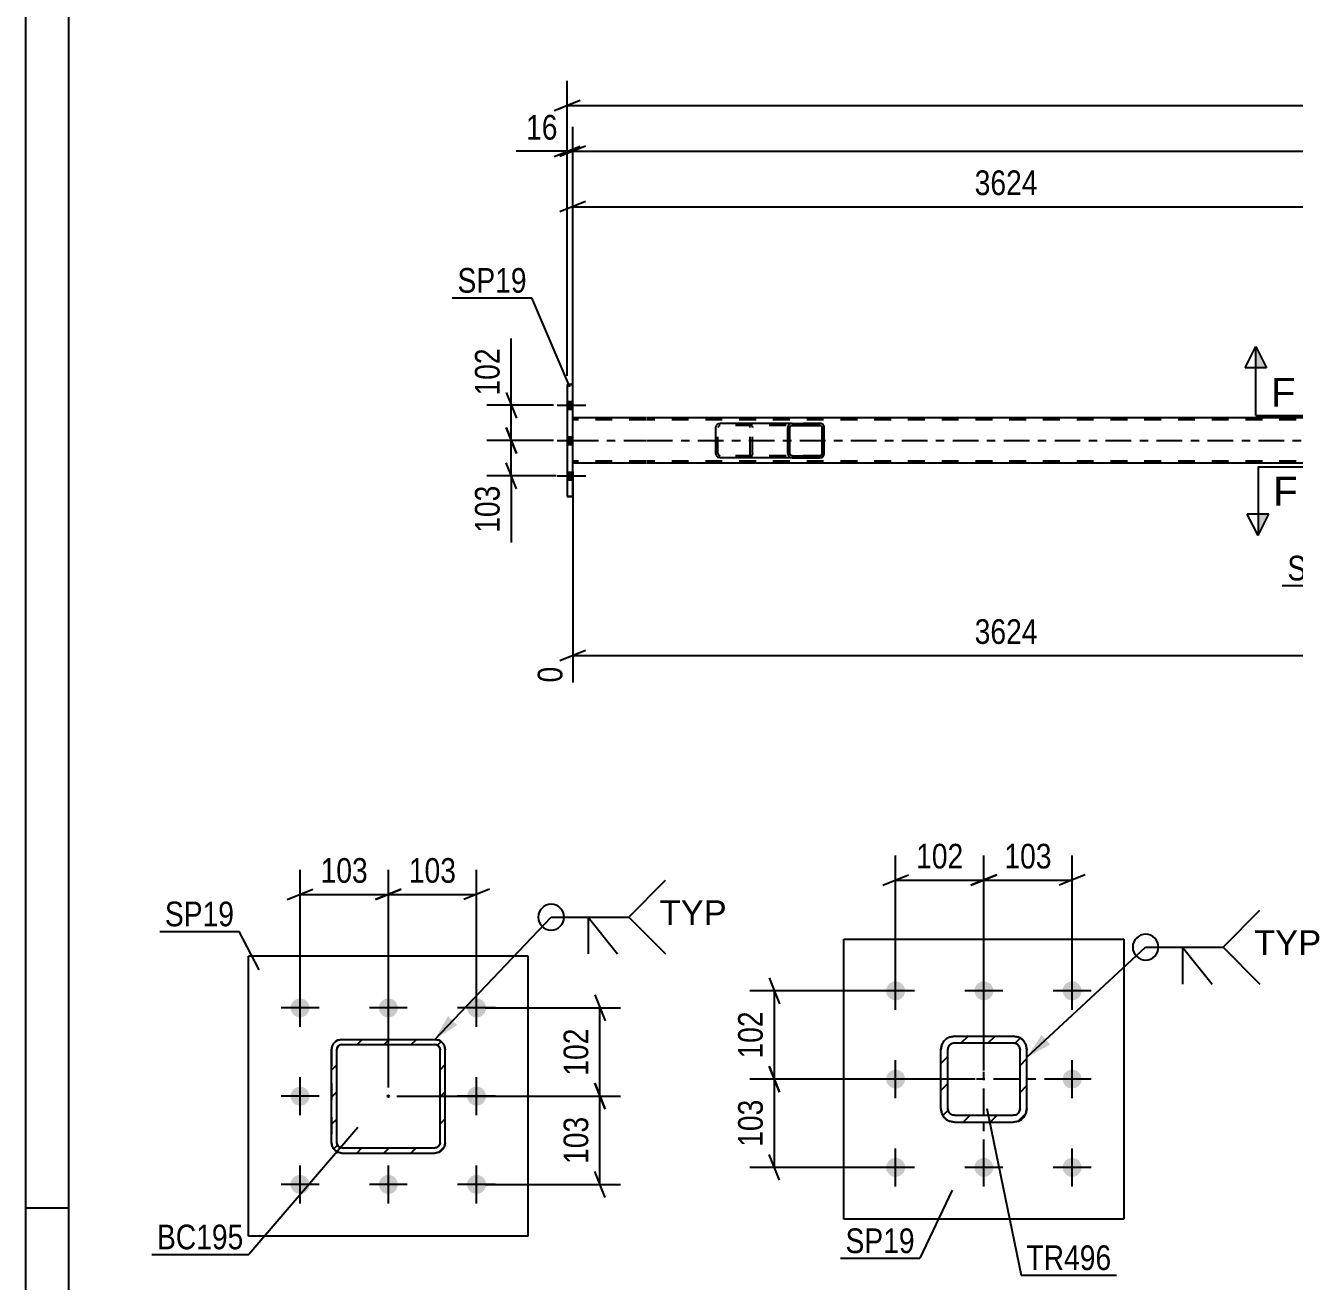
# Model space of a CAD drawing. Header units: millimetres. Extents: x 0 to 841, y 0 to 594.
# Drawn here: x 0 to 147.4, y 140.5 to 286.4 of the extents above; entities that cross this region are included whole.
import ezdxf

# ---------------------------------------------------------------- set-up
doc = ezdxf.new("R2010")
doc.units = ezdxf.units.MM
doc.linetypes.add('DXK_LINE_DOT2', pattern=[3.9198, 1.9599, -1.9599])
doc.linetypes.add('DXK_LINE_DOT3', pattern=[5.9187, 2.979, -0.9799, 0.9799, -0.9799])
doc.styles.add('Arial', font='ARIAL.TTF', dxfattribs={"height": 0.2})
doc.styles.add('Arial Narrow', font='ARIALN.TTF', dxfattribs={"height": 0.2})

# ---------------------------------------------------------------- blocks, each defined once
blk = doc.blocks.new('Unknown-800831068-1133')
at = {"color": 5, "linetype": 'Continuous'}
for p, q in [((0, 594), (0, 0)), ((5, 589), (5, 5)), ((5, 149), (0, 149))]:
    blk.add_line(p, q, dxfattribs=at)
blk = doc.blocks.new('Part-800831068-2881 - 2778')
at = {"linetype": 'Continuous'}
h = blk.add_hatch(dxfattribs=at)
h.set_pattern_fill('', scale=0.7, style=0, pattern_type=0)
h.set_pattern_definition([(45, (92.7443, 239.856), (-1.57154, 1.57154), [])])
h.paths.add_polyline_path([(92.78, 239.67), (92.74, 239.86), (92.63, 240.01), (92.47, 240.12), (92.27, 240.15), (89.04, 240.15), (88.84, 240.12), (88.68, 240.01), (88.57, 239.86), (88.53, 239.67), (88.53, 236.63), (88.57, 236.45), (88.68, 236.29), (88.84, 236.19), (89.04, 236.15), (92.27, 236.15), (92.47, 236.19), (92.63, 236.29), (92.74, 236.45), (92.78, 236.63)])
h.paths.add_polyline_path([(92.51, 236.54), (92.45, 236.46), (92.37, 236.41), (92.27, 236.39), (89.04, 236.39), (88.94, 236.41), (88.86, 236.46), (88.8, 236.54), (88.78, 236.63), (88.78, 239.67), (88.8, 239.76), (88.86, 239.84), (88.94, 239.89), (89.04, 239.91), (92.27, 239.91), (92.37, 239.89), (92.45, 239.84), (92.51, 239.76), (92.53, 239.67), (92.53, 236.63)])
at = {"color": 2, "linetype": 'Continuous'}
for p, q in [((80.18, 239.67), (80.22, 239.86)), ((80.18, 236.63), (80.18, 239.67)), ((80.49, 240.12), (80.69, 240.15)), ((89.04, 240.15), (80.69, 240.15)), ((88.57, 239.86), (88.53, 239.67)), ((88.53, 236.63), (88.53, 239.67)), ((88.78, 239.67), (88.8, 239.76)), ((88.78, 236.63), (88.78, 239.67)), ((88.8, 239.76), (88.86, 239.84)), ((89.04, 240.15), (88.84, 240.12)), ((88.86, 239.84), (88.94, 239.89)), ((88.94, 239.89), (89.04, 239.91)), ((89.04, 240.15), (92.27, 240.15)), ((89.04, 239.91), (92.27, 239.91)), ((92.47, 240.12), (92.27, 240.15)), ((92.27, 239.91), (92.37, 239.89)), ((92.37, 239.89), (92.45, 239.84)), ((92.45, 239.84), (92.51, 239.76)), ((92.51, 239.76), (92.53, 239.67)), ((92.53, 236.63), (92.53, 239.67)), ((92.78, 239.67), (92.74, 239.86)), ((92.78, 236.63), (92.78, 239.67)), ((80.22, 236.45), (80.18, 236.63)), ((80.69, 236.15), (80.49, 236.19)), ((89.04, 236.15), (80.69, 236.15)), ((88.53, 236.63), (88.57, 236.45)), ((88.8, 236.54), (88.78, 236.63)), ((88.86, 236.46), (88.8, 236.54)), ((88.84, 236.19), (89.04, 236.15)), ((88.94, 236.41), (88.86, 236.46)), ((89.04, 236.39), (88.94, 236.41)), ((89.04, 236.39), (92.27, 236.39)), ((89.04, 236.15), (92.27, 236.15)), ((92.37, 236.41), (92.27, 236.39)), ((92.27, 236.15), (92.47, 236.19)), ((92.45, 236.46), (92.37, 236.41)), ((92.51, 236.54), (92.45, 236.46)), ((92.53, 236.63), (92.51, 236.54)), ((92.74, 236.45), (92.78, 236.63))]:
    blk.add_line(p, q, dxfattribs=at)
at = {"color": 7, "linetype": 'DXK_LINE_DOT2'}
for p, q in [((80.45, 239.76), (80.43, 239.67)), ((80.43, 236.63), (80.43, 239.67)), ((80.51, 239.84), (80.45, 239.76)), ((80.59, 239.89), (80.51, 239.84)), ((80.69, 239.91), (80.59, 239.89)), ((92.27, 239.91), (80.69, 239.91)), ((83.92, 240.15), (84.12, 240.12)), ((84.02, 239.89), (83.92, 239.91)), ((84.1, 239.84), (84.02, 239.89)), ((84.16, 239.76), (84.1, 239.84)), ((84.18, 239.67), (84.16, 239.76)), ((84.18, 236.63), (84.18, 239.67)), ((84.4, 239.86), (84.43, 239.67)), ((84.43, 236.63), (84.43, 239.67)), ((92.27, 240.15), (89.04, 240.15)), ((80.43, 236.63), (80.45, 236.54)), ((80.45, 236.54), (80.51, 236.46)), ((80.51, 236.46), (80.59, 236.41)), ((80.59, 236.41), (80.69, 236.39)), ((92.27, 236.39), (80.69, 236.39)), ((83.92, 236.39), (84.02, 236.41)), ((84.12, 236.19), (83.92, 236.15)), ((84.02, 236.41), (84.1, 236.46)), ((84.1, 236.46), (84.16, 236.54)), ((84.16, 236.54), (84.18, 236.63)), ((84.43, 236.63), (84.4, 236.45)), ((92.27, 236.15), (89.04, 236.15))]:
    blk.add_line(p, q, dxfattribs=at)
at = {"color": 2, "linetype": 'Continuous'}
for centre, start, end in [((80.67, 239.65), 110.7584, 155.6801), ((89.02, 239.65), 110.7584, 155.6801), ((92.29, 239.65), 24.32, 69.2417), ((80.67, 236.65), 204.32, 249.2417), ((89.02, 236.65), 204.32, 249.2417), ((92.29, 236.65), 290.7584, 335.6801)]:
    blk.add_arc(centre, 0.496, start, end, dxfattribs=at)
at = {"color": 7, "linetype": 'DXK_LINE_DOT2'}
for centre, start, end in [((83.94, 239.65), 24.32, 69.2417), ((83.94, 236.65), 290.7584, 335.6801)]:
    blk.add_arc(centre, 0.496, start, end, dxfattribs=at)
blk = doc.blocks.new('Part-800831068-2878 - 2778')
at = {"color": 2, "linetype": 'Continuous'}
for p, q in [((62.92, 244.65), (63.56, 244.65)), ((62.92, 244.65), (62.92, 244.65)), ((62.92, 244.65), (62.92, 231.65)), ((63.56, 244.65), (63.56, 244.65)), ((63.56, 231.65), (63.56, 244.65)), ((63.56, 231.65), (62.92, 231.65))]:
    blk.add_line(p, q, dxfattribs=at)
at = {"color": 7, "linetype": 'DXK_LINE_DOT2'}
for p, q in [((63.56, 244.65), (62.92, 244.65)), ((62.92, 231.65), (62.92, 231.65)), ((62.92, 231.65), (63.56, 231.65)), ((63.56, 231.65), (63.56, 231.65))]:
    blk.add_line(p, q, dxfattribs=at)
blk = doc.blocks.new('Part-800831068-2950 - 2778')
at = {"color": 2, "linetype": 'Continuous'}
for p, q in [((72.08, 240.79), (63.56, 240.79)), ((739.46, 240.79), (72.18, 240.79)), ((72.08, 235.51), (63.56, 235.51)), ((163.43, 235.51), (72.18, 235.51))]:
    blk.add_line(p, q, dxfattribs=at)
at = {"color": 7, "linetype": 'DXK_LINE_DOT2'}
for p, q in [((63.56, 235.51), (63.56, 240.79)), ((72.08, 240.55), (63.56, 240.55)), ((739.46, 240.55), (72.18, 240.55)), ((72.08, 235.75), (63.56, 235.75)), ((739.46, 235.75), (72.18, 235.75))]:
    blk.add_line(p, q, dxfattribs=at)
at = {"color": 7, "linetype": 'DXK_LINE_DOT3'}
for p, q in [((63.56, 238.15), (72.08, 238.15)), ((72.18, 238.15), (739.46, 238.15))]:
    blk.add_line(p, q, dxfattribs=at)
blk = doc.blocks.new('Bolt-800831068-3000 - 2778')
at = {"linetype": 'Continuous'}
for points in [[(63.56, 241.81), (63.56, 242.69), (62.92, 242.69), (62.92, 241.81)], [(63.56, 241.81), (63.56, 242.69), (62.92, 242.69), (62.92, 241.81)], [(63.56, 241.81), (63.56, 242.69), (62.92, 242.69), (62.92, 241.81)], [(63.56, 237.71), (63.56, 238.59), (62.92, 238.59), (62.92, 237.71)], [(63.56, 237.71), (63.56, 238.59), (62.92, 238.59), (62.92, 237.71)], [(63.56, 233.61), (63.56, 234.49), (62.92, 234.49), (62.92, 233.61)], [(63.56, 233.61), (63.56, 234.49), (62.92, 234.49), (62.92, 233.61)], [(63.56, 233.61), (63.56, 234.49), (62.92, 234.49), (62.92, 233.61)]]:
    blk.add_hatch(color=1, dxfattribs=at).paths.add_polyline_path(points)
at = {"color": 1, "linetype": 'Continuous'}
for p, q in [((61.76, 242.25), (65.08, 242.25)), ((61.76, 242.25), (65.08, 242.25)), ((61.76, 242.25), (65.08, 242.25)), ((62.92, 242.69), (63.56, 242.69)), ((62.92, 242.69), (63.56, 242.69)), ((62.92, 242.69), (63.56, 242.69)), ((62.92, 241.81), (63.56, 241.81)), ((62.92, 241.81), (63.56, 241.81)), ((62.92, 241.81), (63.56, 241.81)), ((61.76, 238.15), (65.08, 238.15)), ((61.76, 238.15), (65.08, 238.15)), ((62.92, 238.59), (63.56, 238.59)), ((62.92, 238.59), (63.56, 238.59)), ((62.92, 237.71), (63.56, 237.71)), ((62.92, 237.71), (63.56, 237.71)), ((62.92, 234.49), (63.56, 234.49)), ((62.92, 234.49), (63.56, 234.49)), ((62.92, 234.49), (63.56, 234.49)), ((61.76, 234.05), (65.08, 234.05)), ((61.76, 234.05), (65.08, 234.05)), ((61.76, 234.05), (65.08, 234.05)), ((62.92, 233.61), (63.56, 233.61)), ((62.92, 233.61), (63.56, 233.61)), ((62.92, 233.61), (63.56, 233.61))]:
    blk.add_line(p, q, dxfattribs=at)
blk = doc.blocks.new('Part-800831068-1595 - 1566')
at = {"color": 2, "linetype": 'Continuous'}
for p, q in [((58.4, 178.27), (25.9, 178.27)), ((25.9, 145.77), (25.9, 178.27)), ((58.4, 145.77), (58.4, 178.27)), ((58.4, 145.77), (25.9, 145.77))]:
    blk.add_line(p, q, dxfattribs=at)
blk = doc.blocks.new('Bolt-800831068-1597 - 1566')
at = {"linetype": 'Continuous'}
for points in [[(31.9, 171.17, -1), (31.9, 173.37, -1)], [(42.15, 171.17, -1), (42.15, 173.37, -1)], [(52.4, 171.17, -1), (52.4, 173.37, -1)], [(31.9, 160.92, -1), (31.9, 163.12, -1)], [(52.4, 160.92, -1), (52.4, 163.12, -1)], [(31.9, 150.67, -1), (31.9, 152.87, -1)], [(42.15, 150.67, -1), (42.15, 152.87, -1)], [(52.4, 150.67, -1), (52.4, 152.87, -1)]]:
    blk.add_hatch(color=1, dxfattribs=at).paths.add_polyline_path(points)
at = {"color": 1, "linetype": 'Continuous'}
for p, q in [((31.9, 170.07), (31.9, 174.47)), ((42.15, 170.07), (42.15, 174.47)), ((52.4, 170.07), (52.4, 174.47)), ((34.1, 172.27), (29.7, 172.27)), ((44.35, 172.27), (39.95, 172.27)), ((54.6, 172.27), (50.2, 172.27)), ((31.9, 159.82), (31.9, 164.22)), ((52.4, 159.82), (52.4, 164.22)), ((34.1, 162.02), (29.7, 162.02)), ((54.6, 162.02), (50.2, 162.02)), ((31.9, 149.57), (31.9, 153.97)), ((42.15, 149.57), (42.15, 153.97)), ((52.4, 149.57), (52.4, 153.97)), ((34.1, 151.77), (29.7, 151.77)), ((44.35, 151.77), (39.95, 151.77)), ((54.6, 151.77), (50.2, 151.77))]:
    blk.add_line(p, q, dxfattribs=at)
blk = doc.blocks.new('Part-800831068-1641 - 1566')
at = {"linetype": 'Continuous'}
h = blk.add_hatch(dxfattribs=at)
h.set_pattern_fill('', scale=0.7, style=0, pattern_type=0)
h.set_pattern_definition([(45, (48.0112, 155.512), (-1.57154, 1.57154), [])])
h.paths.add_polyline_path([(47.55, 155.42), (48.01, 155.51), (48.4, 155.77), (48.66, 156.16), (48.75, 156.62), (48.75, 167.42), (48.66, 167.88), (48.4, 168.27), (48.01, 168.53), (47.55, 168.62), (36.75, 168.62), (36.29, 168.53), (35.9, 168.27), (35.64, 167.88), (35.55, 167.42), (35.55, 156.62), (35.64, 156.16), (35.9, 155.77), (36.29, 155.51), (36.75, 155.42)])
h.paths.add_polyline_path([(36.75, 156.02), (36.52, 156.07), (36.33, 156.2), (36.2, 156.39), (36.15, 156.62), (36.15, 167.42), (36.2, 167.65), (36.33, 167.84), (36.52, 167.98), (36.75, 168.02), (47.55, 168.02), (47.78, 167.98), (47.98, 167.84), (48.11, 167.65), (48.15, 167.42), (48.15, 156.62), (48.11, 156.39), (47.98, 156.2), (47.78, 156.07), (47.55, 156.02)])
blk.add_hatch(color=30, dxfattribs=at).paths.add_polyline_path([(42.15, 161.92, -1), (42.15, 162.12, -1)])
at = {"color": 7, "linetype": 'DXK_LINE_DOT2'}
for p, q in [((36.29, 168.53), (36.75, 168.62)), ((36.75, 168.62), (47.55, 168.62)), ((47.55, 168.62), (48.01, 168.53)), ((35.55, 167.42), (35.64, 167.88)), ((35.55, 167.42), (35.55, 156.62)), ((36.2, 167.65), (36.15, 167.42)), ((36.15, 156.62), (36.15, 167.42)), ((36.33, 167.84), (36.2, 167.65)), ((36.52, 167.98), (36.33, 167.84)), ((36.75, 168.02), (36.52, 167.98)), ((36.75, 168.02), (47.55, 168.02)), ((47.78, 167.98), (47.55, 168.02)), ((47.98, 167.84), (47.78, 167.98)), ((48.11, 167.65), (47.98, 167.84)), ((48.15, 167.42), (48.11, 167.65)), ((48.15, 156.62), (48.15, 167.42)), ((48.66, 167.88), (48.75, 167.42)), ((48.75, 156.62), (48.75, 167.42)), ((35.64, 156.16), (35.55, 156.62)), ((36.15, 156.62), (36.2, 156.39)), ((36.2, 156.39), (36.33, 156.2)), ((47.98, 156.2), (48.11, 156.39)), ((48.11, 156.39), (48.15, 156.62)), ((48.75, 156.62), (48.66, 156.16)), ((36.75, 155.42), (36.29, 155.51)), ((36.33, 156.2), (36.52, 156.07)), ((36.52, 156.07), (36.75, 156.02)), ((36.75, 156.02), (47.55, 156.02)), ((36.75, 155.42), (47.55, 155.42)), ((47.55, 156.02), (47.78, 156.07)), ((48.01, 155.51), (47.55, 155.42)), ((47.78, 156.07), (47.98, 156.2))]:
    blk.add_line(p, q, dxfattribs=at)
at = {"color": 2, "linetype": 'Continuous'}
for p, q in [((36.75, 168.62), (36.29, 168.53)), ((36.75, 168.62), (36.75, 168.62)), ((36.75, 168.62), (47.55, 168.62)), ((47.55, 168.62), (47.55, 168.62)), ((48.01, 168.53), (47.55, 168.62)), ((35.64, 167.88), (35.55, 167.42)), ((35.55, 167.42), (35.55, 167.42)), ((35.55, 156.62), (35.55, 167.42)), ((36.15, 167.42), (36.2, 167.65)), ((36.15, 167.42), (36.15, 167.42)), ((36.15, 156.62), (36.15, 167.42)), ((36.2, 167.65), (36.33, 167.84)), ((36.33, 167.84), (36.52, 167.98)), ((36.52, 167.98), (36.75, 168.02)), ((36.75, 168.02), (36.75, 168.02)), ((36.75, 168.02), (47.55, 168.02)), ((47.55, 168.02), (47.55, 168.02)), ((47.55, 168.02), (47.78, 167.98)), ((47.78, 167.98), (47.98, 167.84)), ((47.98, 167.84), (48.11, 167.65)), ((48.11, 167.65), (48.15, 167.42)), ((48.15, 167.42), (48.15, 167.42)), ((48.15, 156.62), (48.15, 167.42)), ((48.75, 167.42), (48.66, 167.88)), ((48.75, 167.42), (48.75, 167.42)), ((48.75, 156.62), (48.75, 167.42)), ((35.55, 156.62), (35.55, 156.62)), ((35.55, 156.62), (35.64, 156.16)), ((36.15, 156.62), (36.15, 156.62)), ((36.2, 156.39), (36.15, 156.62)), ((36.33, 156.2), (36.2, 156.39)), ((48.11, 156.39), (47.98, 156.2)), ((48.15, 156.62), (48.11, 156.39)), ((48.15, 156.62), (48.15, 156.62)), ((48.66, 156.16), (48.75, 156.62)), ((48.75, 156.62), (48.75, 156.62)), ((36.29, 155.51), (36.75, 155.42)), ((36.52, 156.07), (36.33, 156.2)), ((36.75, 156.02), (36.52, 156.07)), ((36.75, 156.02), (36.75, 156.02)), ((36.75, 156.02), (47.55, 156.02)), ((36.75, 155.42), (36.75, 155.42)), ((36.75, 155.42), (47.55, 155.42)), ((47.78, 156.07), (47.55, 156.02)), ((47.55, 156.02), (47.55, 156.02)), ((47.55, 155.42), (48.01, 155.51)), ((47.55, 155.42), (47.55, 155.42)), ((47.98, 156.2), (47.78, 156.07))]:
    blk.add_line(p, q, dxfattribs=at)
at = {"color": 7, "linetype": 'DXK_LINE_DOT3'}
blk.add_line((42.15, 162.02), (42.15, 162.02), dxfattribs=at)
at = {"color": 30, "linetype": 'DXK_LINE_DOT3'}
blk.add_line((42.15, 162.02), (42.15, 162.02), dxfattribs=at)
at = {"color": 30, "linetype": 'Continuous'}
blk.add_circle((42.15, 162.02), 0.1, dxfattribs=at)
at = {"color": 7, "linetype": 'DXK_LINE_DOT2'}
for centre, start, end in [((36.75, 167.42), 112.5, 157.5), ((47.55, 167.42), 22.5, 67.5), ((36.75, 156.62), 202.5, 247.5), ((47.55, 156.62), 292.5, 337.5)]:
    blk.add_arc(centre, 1.2, start, end, dxfattribs=at)
at = {"color": 2, "linetype": 'Continuous'}
for centre, start, end in [((36.75, 167.42), 112.5, 157.5), ((47.55, 167.42), 22.5, 67.5), ((36.75, 156.62), 202.5, 247.5), ((47.55, 156.62), 292.5, 337.5)]:
    blk.add_arc(centre, 1.2, start, end, dxfattribs=at)
blk = doc.blocks.new('Part-800831068-12128 - 12100')
at = {"color": 2, "linetype": 'Continuous'}
for p, q in [((95.06, 147.75), (95.06, 180.25)), ((95.06, 180.25), (127.56, 180.25)), ((127.56, 180.25), (127.56, 147.75)), ((127.56, 147.75), (95.06, 147.75))]:
    blk.add_line(p, q, dxfattribs=at)
blk = doc.blocks.new('Part-800831068-12225 - 12100')
at = {"linetype": 'Continuous'}
h = blk.add_hatch(dxfattribs=at)
h.set_pattern_fill('', scale=0.7, style=0, pattern_type=0)
h.set_pattern_definition([(45, (115.3212, 159.1257), (-1.57154, 1.57154), [])])
h.paths.add_polyline_path([(114.71, 159), (115.32, 159.13), (115.84, 159.47), (116.19, 159.99), (116.31, 160.6), (116.31, 167.4), (116.19, 168.02), (115.84, 168.54), (115.32, 168.88), (114.71, 169), (107.91, 169), (107.3, 168.88), (106.78, 168.54), (106.43, 168.02), (106.31, 167.4), (106.31, 160.6), (106.43, 159.99), (106.78, 159.47), (107.3, 159.13), (107.91, 159)])
h.paths.add_polyline_path([(107.91, 159.8), (107.6, 159.86), (107.34, 160.04), (107.17, 160.3), (107.11, 160.6), (107.11, 167.4), (107.17, 167.71), (107.34, 167.97), (107.6, 168.14), (107.91, 168.2), (114.71, 168.2), (115.02, 168.14), (115.27, 167.97), (115.45, 167.71), (115.51, 167.4), (115.51, 160.6), (115.45, 160.3), (115.27, 160.04), (115.02, 159.86), (114.71, 159.8)])
at = {"color": 7, "linetype": 'DXK_LINE_DOT3'}
for p, q in [((111.31, 154), (111.31, 174)), ((121.31, 164), (101.31, 164))]:
    blk.add_line(p, q, dxfattribs=at)
at = {"color": 7, "linetype": 'DXK_LINE_DOT2'}
for p, q in [((107.3, 168.88), (107.91, 169)), ((107.91, 168.2), (107.6, 168.14)), ((107.91, 169), (114.71, 169)), ((107.91, 168.2), (114.71, 168.2)), ((114.71, 169), (115.32, 168.88)), ((115.02, 168.14), (114.71, 168.2)), ((106.31, 167.4), (106.43, 168.02)), ((106.31, 160.6), (106.31, 167.4)), ((107.17, 167.71), (107.11, 167.4)), ((107.11, 160.6), (107.11, 167.4)), ((115.51, 167.4), (115.45, 167.71)), ((115.51, 160.6), (115.51, 167.4)), ((116.19, 168.02), (116.31, 167.4)), ((116.31, 160.6), (116.31, 167.4)), ((106.43, 159.99), (106.31, 160.6)), ((107.11, 160.6), (107.17, 160.3)), ((107.6, 159.86), (107.91, 159.8)), ((107.91, 159.8), (114.71, 159.8)), ((114.71, 159.8), (115.02, 159.86)), ((115.45, 160.3), (115.51, 160.6)), ((116.31, 160.6), (116.19, 159.99)), ((107.91, 159), (107.3, 159.13)), ((107.91, 159), (114.71, 159)), ((115.32, 159.13), (114.71, 159))]:
    blk.add_line(p, q, dxfattribs=at)
at = {"color": 2, "linetype": 'Continuous'}
for p, q in [((107.91, 169), (107.3, 168.88)), ((107.6, 168.14), (107.91, 168.2)), ((107.91, 169), (114.71, 169)), ((107.91, 168.2), (114.71, 168.2)), ((115.32, 168.88), (114.71, 169)), ((114.71, 168.2), (115.02, 168.14)), ((106.43, 168.02), (106.31, 167.4)), ((106.31, 160.6), (106.31, 167.4)), ((107.11, 167.4), (107.17, 167.71)), ((107.11, 160.6), (107.11, 167.4)), ((115.45, 167.71), (115.51, 167.4)), ((115.51, 160.6), (115.51, 167.4)), ((116.31, 167.4), (116.19, 168.02)), ((116.31, 160.6), (116.31, 167.4)), ((106.31, 160.6), (106.43, 159.99)), ((107.17, 160.3), (107.11, 160.6)), ((107.91, 159.8), (107.6, 159.86)), ((107.91, 159.8), (114.71, 159.8)), ((115.02, 159.86), (114.71, 159.8)), ((115.51, 160.6), (115.45, 160.3)), ((116.19, 159.99), (116.31, 160.6)), ((107.3, 159.13), (107.91, 159)), ((107.91, 159), (114.71, 159)), ((114.71, 159), (115.32, 159.13))]:
    blk.add_line(p, q, dxfattribs=at)
at = {"color": 7, "linetype": 'DXK_LINE_DOT2'}
for centre, radius, start, end in [((107.91, 167.4), 1.6, 112.5, 157.5), ((107.91, 167.4), 0.8, 112.5, 157.5), ((114.71, 167.4), 0.8, 22.5, 67.5), ((114.71, 167.4), 1.6, 22.5, 67.5), ((107.91, 160.6), 1.6, 202.5, 247.5), ((107.91, 160.6), 0.8, 202.5, 247.5), ((114.71, 160.6), 0.8, 292.5, 337.5), ((114.71, 160.6), 1.6, 292.5, 337.5)]:
    blk.add_arc(centre, radius, start, end, dxfattribs=at)
at = {"color": 2, "linetype": 'Continuous'}
for centre, radius, start, end in [((107.91, 167.4), 1.6, 112.5, 157.5), ((107.91, 167.4), 0.8, 112.5, 157.5), ((114.71, 167.4), 0.8, 22.5, 67.5), ((114.71, 167.4), 1.6, 22.5, 67.5), ((107.91, 160.6), 1.6, 202.5, 247.5), ((107.91, 160.6), 0.8, 202.5, 247.5), ((114.71, 160.6), 0.8, 292.5, 337.5), ((114.71, 160.6), 1.6, 292.5, 337.5)]:
    blk.add_arc(centre, radius, start, end, dxfattribs=at)
blk = doc.blocks.new('Bolt-800831068-12228 - 12100')
at = {"linetype": 'Continuous'}
for points in [[(101.06, 173.15, -1), (101.06, 175.35, -1)], [(111.31, 173.15, -1), (111.31, 175.35, -1)], [(121.56, 173.15, -1), (121.56, 175.35, -1)], [(101.06, 162.9, -1), (101.06, 165.1, -1)], [(121.56, 162.9, -1), (121.56, 165.1, -1)], [(101.06, 152.65, -1), (101.06, 154.85, -1)], [(111.31, 152.65, -1), (111.31, 154.85, -1)], [(121.56, 152.65, -1), (121.56, 154.85, -1)]]:
    blk.add_hatch(color=1, dxfattribs=at).paths.add_polyline_path(points)
at = {"color": 1, "linetype": 'Continuous'}
for p, q in [((101.06, 172.05), (101.06, 176.45)), ((111.31, 172.05), (111.31, 176.45)), ((121.56, 172.05), (121.56, 176.45)), ((103.26, 174.25), (98.86, 174.25)), ((113.51, 174.25), (109.11, 174.25)), ((123.76, 174.25), (119.36, 174.25)), ((101.06, 161.8), (101.06, 166.2)), ((121.56, 161.8), (121.56, 166.2)), ((103.26, 164), (98.86, 164)), ((123.76, 164), (119.36, 164)), ((101.06, 151.55), (101.06, 155.95)), ((111.31, 151.55), (111.31, 155.95)), ((121.56, 151.55), (121.56, 155.95)), ((103.26, 153.75), (98.86, 153.75)), ((113.51, 153.75), (109.11, 153.75)), ((123.76, 153.75), (119.36, 153.75))]:
    blk.add_line(p, q, dxfattribs=at)
blk = doc.blocks.new('StraightDimension-800831068-11963 - 2778')
at = {"color": 7, "linetype": 'Continuous'}
for p, q in [((55.82, 239.65), (57.02, 236.65)), ((61.33, 238.15), (53.57, 238.15)), ((56.42, 234.05), (56.42, 238.15)), ((57.02, 232.55), (55.82, 235.55)), ((61.62, 234.05), (53.57, 234.05)), ((56.42, 234.05), (56.42, 226.32)), ((56.42, 234.05), (56.42, 226.32))]:
    blk.add_line(p, q, dxfattribs=at)
at = {"color": 0}
blk.add_wipeout([(55.67, 233.53), (51.47, 233.53), (51.47, 226.84), (55.67, 226.84)], dxfattribs=at)
at = {"color": 3, "style": 'Arial Narrow'}
blk.add_text('103', height=2.863, rotation=90.0002, dxfattribs=at).set_placement((55.07, 227.44))
blk = doc.blocks.new('StraightDimension-800831068-3019 - 2778')
at = {"color": 7, "linetype": 'Continuous'}
for p, q in [((63.56, 243.72), (63.56, 274.6)), ((65.06, 272.35), (62.06, 271.15)), ((63.56, 271.75), (739.46, 271.75))]:
    blk.add_line(p, q, dxfattribs=at)
blk = doc.blocks.new('StraightDimension-800831068-3039 - 2778')
at = {"color": 7, "linetype": 'Continuous'}
for p, q in [((62.92, 245.65), (62.92, 274.6)), ((63.56, 243.72), (63.56, 274.6)), ((62.92, 271.75), (57.01, 271.75)), ((62.92, 271.75), (57.01, 271.75)), ((61.42, 271.15), (64.42, 272.35)), ((65.06, 272.35), (62.06, 271.15)), ((62.92, 271.75), (63.56, 271.75))]:
    blk.add_line(p, q, dxfattribs=at)
at = {"color": 0}
blk.add_wipeout([(62.39, 272.5), (62.39, 276.7), (57.54, 276.7), (57.54, 272.5)], dxfattribs=at)
at = {"color": 3, "style": 'Arial Narrow'}
blk.add_text('16', height=2.863, dxfattribs=at).set_placement((58.14, 273.1))
blk = doc.blocks.new('StraightDimension-800831068-3050 - 2778')
at = {"color": 7, "linetype": 'Continuous'}
for p, q in [((63.56, 234.51), (63.56, 210.06)), ((164.23, 226.11), (164.23, 204.57)), ((65.06, 213.79), (62.06, 212.59)), ((162.73, 212.59), (165.73, 213.79)), ((63.56, 213.19), (164.23, 213.19))]:
    blk.add_line(p, q, dxfattribs=at)
at = {"color": 0}
blk.add_wipeout([(118.15, 213.94), (118.15, 218.14), (109.64, 218.14), (109.64, 213.94)], dxfattribs=at)
at = {"color": 3, "style": 'Arial Narrow'}
blk.add_text('3624', height=2.863, dxfattribs=at).set_placement((110.24, 214.54))
at = {"color": 0, "linetype": 'Continuous'}
for points in [[(62.96, 212.49), (58.76, 212.49), (58.76, 209.46), (62.96, 209.46)], [(163.63, 212.49), (159.43, 212.49), (159.43, 203.97), (163.63, 203.97)]]:
    blk.add_wipeout(points, dxfattribs=at)
at = {"color": 3, "linetype": 'Continuous', "style": 'Arial Narrow'}
for s, height, p in [('0', 2.86, (62.36, 210.06)), ('3624', 2.863, (163.03, 204.57))]:
    blk.add_text(s, height=height, rotation=90.0002, dxfattribs=at).set_placement(p)
blk = doc.blocks.new('StraightDimension-800831068-11962 - 2778')
at = {"color": 7, "linetype": 'Continuous'}
for p, q in [((56.42, 242.25), (56.42, 249.99)), ((56.42, 242.25), (56.42, 249.99)), ((55.82, 243.75), (57.02, 240.75)), ((61.33, 242.25), (53.57, 242.25)), ((56.42, 238.15), (56.42, 242.25)), ((57.02, 236.65), (55.82, 239.65)), ((61.33, 238.15), (53.57, 238.15))]:
    blk.add_line(p, q, dxfattribs=at)
at = {"color": 0}
blk.add_wipeout([(55.67, 249.46), (51.47, 249.46), (51.47, 242.78), (55.67, 242.78)], dxfattribs=at)
at = {"color": 3, "style": 'Arial Narrow'}
blk.add_text('102', height=2.863, rotation=90.0002, dxfattribs=at).set_placement((55.07, 243.38))
blk = doc.blocks.new('StraightDimension-800831068-3088 - 2778')
at = {"color": 7, "linetype": 'Continuous'}
for p, q in [((62.92, 245.65), (62.92, 279.91)), ((64.42, 277.66), (61.42, 276.46)), ((62.92, 277.06), (740.1, 277.06))]:
    blk.add_line(p, q, dxfattribs=at)
blk = doc.blocks.new('StraightDimension-800831068-3099 - 2778')
at = {"color": 7, "linetype": 'Continuous'}
for p, q in [((63.56, 241.79), (63.56, 268.16)), ((164.23, 250.2), (164.23, 268.16)), ((65.06, 265.91), (62.06, 264.71)), ((63.56, 265.31), (164.23, 265.31)), ((162.73, 264.71), (165.73, 265.91))]:
    blk.add_line(p, q, dxfattribs=at)
at = {"color": 0}
blk.add_wipeout([(118.15, 266.06), (118.15, 270.26), (109.64, 270.26), (109.64, 266.06)], dxfattribs=at)
at = {"color": 3, "style": 'Arial Narrow'}
blk.add_text('3624', height=2.863, dxfattribs=at).set_placement((110.24, 266.66))
blk = doc.blocks.new('StraightDimension-800831068-12477 - 1566')
at = {"color": 7, "linetype": 'Continuous'}
for p, q in [((31.9, 173.27), (31.9, 188.3)), ((42.15, 163.02), (42.15, 188.3)), ((30.4, 184.85), (33.4, 186.05)), ((43.65, 186.05), (40.65, 184.85)), ((31.9, 185.45), (42.15, 185.45))]:
    blk.add_line(p, q, dxfattribs=at)
at = {"color": 0}
blk.add_wipeout([(40.37, 186.2), (40.37, 190.4), (33.68, 190.4), (33.68, 186.2)], dxfattribs=at)
at = {"color": 3, "style": 'Arial Narrow'}
blk.add_text('103', height=2.863, dxfattribs=at).set_placement((34.28, 186.8))
blk = doc.blocks.new('StraightDimension-800831068-12449 - 1566')
at = {"color": 7, "linetype": 'Continuous'}
for p, q in [((66.11, 173.77), (67.31, 170.77)), ((53.4, 172.27), (69.11, 172.27)), ((66.71, 162.02), (66.71, 172.27)), ((67.31, 160.52), (66.11, 163.52)), ((43.15, 162.02), (69.11, 162.02))]:
    blk.add_line(p, q, dxfattribs=at)
at = {"color": 0}
blk.add_wipeout([(65.96, 170.49), (61.76, 170.49), (61.76, 163.8), (65.96, 163.8)], dxfattribs=at)
at = {"color": 3, "style": 'Arial Narrow'}
blk.add_text('102', height=2.863, rotation=90.0002, dxfattribs=at).set_placement((65.36, 164.4))
blk = doc.blocks.new('StraightDimension-800831068-12450 - 1566')
at = {"color": 7, "linetype": 'Continuous'}
for p, q in [((66.11, 163.52), (67.31, 160.52)), ((43.15, 162.02), (69.11, 162.02)), ((66.71, 151.77), (66.71, 162.02)), ((67.31, 150.27), (66.11, 153.27)), ((53.4, 151.77), (69.11, 151.77))]:
    blk.add_line(p, q, dxfattribs=at)
at = {"color": 0}
blk.add_wipeout([(65.96, 160.24), (61.76, 160.24), (61.76, 153.55), (65.96, 153.55)], dxfattribs=at)
at = {"color": 3, "style": 'Arial Narrow'}
blk.add_text('103', height=2.863, rotation=90.0002, dxfattribs=at).set_placement((65.36, 154.15))
blk = doc.blocks.new('StraightDimension-800831068-12476 - 1566')
at = {"color": 7, "linetype": 'Continuous'}
for p, q in [((42.15, 163.02), (42.15, 188.3)), ((52.4, 173.27), (52.4, 188.3)), ((40.65, 184.85), (43.65, 186.05)), ((53.9, 186.05), (50.9, 184.85)), ((42.15, 185.45), (52.4, 185.45))]:
    blk.add_line(p, q, dxfattribs=at)
at = {"color": 0}
blk.add_wipeout([(50.62, 186.2), (50.62, 190.4), (43.93, 190.4), (43.93, 186.2)], dxfattribs=at)
at = {"color": 3, "style": 'Arial Narrow'}
blk.add_text('103', height=2.863, dxfattribs=at).set_placement((44.53, 186.8))
blk = doc.blocks.new('StraightDimension-800831068-12313 - 12100')
at = {"color": 7, "linetype": 'Continuous'}
for p, q in [((111.31, 165), (111.31, 189.96)), ((121.56, 175.25), (121.56, 189.96)), ((109.81, 186.51), (112.81, 187.71)), ((123.06, 187.71), (120.06, 186.51)), ((111.31, 187.11), (121.56, 187.11))]:
    blk.add_line(p, q, dxfattribs=at)
at = {"color": 0}
blk.add_wipeout([(119.78, 187.86), (119.78, 192.06), (113.09, 192.06), (113.09, 187.86)], dxfattribs=at)
at = {"color": 3, "style": 'Arial Narrow'}
blk.add_text('103', height=2.863, dxfattribs=at).set_placement((113.69, 188.46))
blk = doc.blocks.new('StraightDimension-800831068-12314 - 12100')
at = {"color": 7, "linetype": 'Continuous'}
for p, q in [((101.06, 175.25), (101.06, 189.96)), ((111.31, 165), (111.31, 189.96)), ((99.56, 186.51), (102.56, 187.71)), ((112.81, 187.71), (109.81, 186.51)), ((101.06, 187.11), (111.31, 187.11))]:
    blk.add_line(p, q, dxfattribs=at)
at = {"color": 0}
blk.add_wipeout([(109.53, 187.86), (109.53, 192.06), (102.84, 192.06), (102.84, 187.86)], dxfattribs=at)
at = {"color": 3, "style": 'Arial Narrow'}
blk.add_text('102', height=2.863, dxfattribs=at).set_placement((103.44, 188.46))
blk = doc.blocks.new('StraightDimension-800831068-12362 - 12100')
at = {"color": 7, "linetype": 'Continuous'}
for p, q in [((86.38, 175.75), (87.58, 172.75)), ((100.06, 174.25), (84.13, 174.25)), ((86.98, 164), (86.98, 174.25)), ((87.58, 162.5), (86.38, 165.5)), ((110.31, 164), (84.13, 164))]:
    blk.add_line(p, q, dxfattribs=at)
at = {"color": 0}
blk.add_wipeout([(86.23, 172.47), (82.03, 172.47), (82.03, 165.79), (86.23, 165.79)], dxfattribs=at)
at = {"color": 3, "style": 'Arial Narrow'}
blk.add_text('102', height=2.863, rotation=90.0002, dxfattribs=at).set_placement((85.63, 166.39))
blk = doc.blocks.new('StraightDimension-800831068-12363 - 12100')
at = {"color": 7, "linetype": 'Continuous'}
for p, q in [((86.38, 165.5), (87.58, 162.5)), ((110.31, 164), (84.13, 164)), ((86.98, 153.75), (86.98, 164)), ((87.58, 152.25), (86.38, 155.25)), ((100.06, 153.75), (84.13, 153.75))]:
    blk.add_line(p, q, dxfattribs=at)
at = {"color": 0}
blk.add_wipeout([(86.23, 162.22), (82.03, 162.22), (82.03, 155.54), (86.23, 155.54)], dxfattribs=at)
at = {"color": 3, "style": 'Arial Narrow'}
blk.add_text('103', height=2.863, rotation=90.0002, dxfattribs=at).set_placement((85.63, 156.14))
blk = doc.blocks.new('Mark-800831068-2825 - 2778')
at = {"color": 0}
blk.add_wipeout([(154.6, 221.91), (154.6, 224.91), (146.56, 224.91), (146.56, 221.91)], dxfattribs=at)
blk.add_wipeout([(154.6, 221.91), (154.6, 224.91), (146.56, 224.91), (146.56, 221.91)], dxfattribs=at)
at = {"color": 30, "linetype": 'Continuous'}
for p in [(159.47, 226.56), (145.96, 221.31)]:
    blk.add_line(p, (155.2, 221.31), dxfattribs=at)
at = {"color": 3, "style": 'Arial Narrow'}
blk.add_text('SP20', height=2.863, dxfattribs=at).set_placement((146.56, 221.91))
blk = doc.blocks.new('SectionMark-800831068-3162 - 2778')
at = {"linetype": 'Continuous'}
for points in [[(144.14, 246.58), (142.89, 246.58), (142.89, 249.08)], [(189.77, 246.58), (188.52, 246.58), (189.77, 249.08)]]:
    blk.add_hatch(color=6, dxfattribs=at).paths.add_polyline_path(points)
at = {"color": 6, "linetype": 'Continuous'}
for p, q in [((141.64, 246.58), (142.89, 249.08)), ((142.89, 241.08), (142.89, 249.08)), ((142.89, 249.08), (144.14, 246.58)), ((189.77, 249.08), (188.52, 246.58)), ((189.77, 241.08), (189.77, 249.08)), ((189.77, 249.08), (191.02, 246.58)), ((144.14, 246.58), (141.64, 246.58)), ((188.52, 246.58), (191.02, 246.58)), ((142.89, 241.08), (150.89, 241.08)), ((189.77, 241.08), (181.77, 241.08))]:
    blk.add_line(p, q, dxfattribs=at)
at = {"color": 0, "linetype": 'Continuous'}
for points in [[(147.49, 242.08), (147.49, 245.58), (144.64, 245.58), (144.64, 242.08)], [(188.02, 242.08), (188.02, 245.58), (185.17, 245.58), (185.17, 242.08)]]:
    blk.add_wipeout(points, dxfattribs=at)
at = {"color": 3, "linetype": 'Continuous', "style": 'Arial'}
for p in [(144.64, 242.08), (185.17, 242.08)]:
    blk.add_text('F', height=3.34, dxfattribs=at).set_placement(p)
blk = doc.blocks.new('Mark-800831068-2874 - 2778')
at = {"color": 0}
blk.add_wipeout([(58.22, 255.32), (58.22, 258.32), (50.18, 258.32), (50.18, 255.32)], dxfattribs=at)
blk.add_wipeout([(58.22, 255.32), (58.22, 258.32), (50.18, 258.32), (50.18, 255.32)], dxfattribs=at)
at = {"color": 30, "linetype": 'Continuous'}
for p in [(49.58, 254.72), (63.21, 244.38)]:
    blk.add_line(p, (58.82, 254.72), dxfattribs=at)
at = {"color": 3, "style": 'Arial Narrow'}
blk.add_text('SP19', height=2.863, dxfattribs=at).set_placement((50.18, 255.32))
blk = doc.blocks.new('SectionMark-800831068-3164 - 2778')
at = {"linetype": 'Continuous'}
for points in [[(143.15, 229.61), (144.4, 229.61), (143.15, 227.11)], [(187.75, 229.61), (189, 229.61), (189, 227.11)]]:
    blk.add_hatch(color=6, dxfattribs=at).paths.add_polyline_path(points)
at = {"color": 6, "linetype": 'Continuous'}
for p, q in [((143.15, 235.11), (151.15, 235.11)), ((143.15, 235.11), (143.15, 227.11)), ((189, 235.11), (181, 235.11)), ((189, 235.11), (189, 227.11)), ((143.15, 227.11), (141.9, 229.61)), ((144.4, 229.61), (141.9, 229.61)), ((143.15, 227.11), (144.4, 229.61)), ((187.75, 229.61), (190.25, 229.61)), ((189, 227.11), (187.75, 229.61)), ((190.25, 229.61), (189, 227.11))]:
    blk.add_line(p, q, dxfattribs=at)
at = {"color": 0, "linetype": 'Continuous'}
for points in [[(147.75, 230.61), (147.75, 234.11), (144.9, 234.11), (144.9, 230.61)], [(187.25, 230.61), (187.25, 234.11), (184.4, 234.11), (184.4, 230.61)]]:
    blk.add_wipeout(points, dxfattribs=at)
at = {"color": 3, "linetype": 'Continuous', "style": 'Arial'}
for p in [(144.9, 230.61), (184.4, 230.61)]:
    blk.add_text('F', height=3.34, dxfattribs=at).set_placement(p)
blk = doc.blocks.new('Mark-800831068-1591 - 1566')
at = {"color": 0}
blk.add_wipeout([(24.24, 181.75), (24.24, 184.75), (16.2, 184.75), (16.2, 181.75)], dxfattribs=at)
blk.add_wipeout([(24.24, 181.75), (24.24, 184.75), (16.2, 184.75), (16.2, 181.75)], dxfattribs=at)
at = {"color": 30, "linetype": 'Continuous'}
for p in [(15.6, 181.15), (27.15, 176.69)]:
    blk.add_line(p, (24.84, 181.15), dxfattribs=at)
at = {"color": 3, "style": 'Arial Narrow'}
blk.add_text('SP19', height=2.863, dxfattribs=at).set_placement((16.2, 181.75))
blk = doc.blocks.new('Mark-800831068-1637 - 1566')
at = {"color": 0}
blk.add_wipeout([(25.33, 144.24), (25.33, 147.24), (15.28, 147.24), (15.28, 144.24)], dxfattribs=at)
blk.add_wipeout([(25.33, 144.24), (25.33, 147.24), (15.28, 147.24), (15.28, 144.24)], dxfattribs=at)
at = {"color": 30, "linetype": 'Continuous'}
for p in [(38.6, 158.38), (14.68, 143.64)]:
    blk.add_line(p, (25.93, 143.64), dxfattribs=at)
at = {"color": 3, "style": 'Arial Narrow'}
blk.add_text('BC195', height=2.863, dxfattribs=at).set_placement((15.28, 144.24))
blk = doc.blocks.new('WeldMark-800831068-1722 - 1566')
at = {"linetype": 'Continuous'}
blk.add_hatch(color=30, dxfattribs=at).paths.add_polyline_path([(50.16, 170.28), (47.55, 168.62), (49.08, 171.31)])
at = {"color": 30, "linetype": 'Continuous'}
for p, q in [((47.55, 168.62), (61.06, 182.81)), ((61.06, 182.81), (70.06, 182.81))]:
    blk.add_line(p, q, dxfattribs=at)
at = {"color": 3, "linetype": 'Continuous'}
for q in [(68.77, 178.53), (65.34, 178.53)]:
    blk.add_line((65.34, 182.81), q, dxfattribs=at)
for start, end in [(90, 270), (270, 90)]:
    blk.add_arc((61.06, 182.81), 1.5, start, end, dxfattribs=at)
at = {"color": 0, "linetype": 'Continuous'}
blk.add_wipeout([(81.43, 181.91), (81.43, 184.91), (73.66, 184.91), (73.66, 181.91)], dxfattribs=at)
blk.add_wipeout([(81.43, 181.91), (81.43, 184.91), (73.66, 184.91), (73.66, 181.91)], dxfattribs=at)
at = {"color": 3, "linetype": 'Continuous'}
for q in [(74.34, 187.1), (74.34, 178.53)]:
    blk.add_line((70.06, 182.81), q, dxfattribs=at)
at = {"color": 3, "linetype": 'Continuous', "style": 'Arial'}
blk.add_text('TYP', height=2.865, dxfattribs=at).set_placement((73.66, 181.91))
blk = doc.blocks.new('Mark-800831068-12413 - 12100')
at = {"color": 0}
blk.add_wipeout([(126.11, 141.83), (126.11, 144.83), (116.25, 144.83), (116.25, 141.83)], dxfattribs=at)
blk.add_wipeout([(126.11, 141.83), (126.11, 144.83), (116.25, 144.83), (116.25, 141.83)], dxfattribs=at)
at = {"color": 30, "linetype": 'Continuous'}
for p, q in [((111.67, 160.57), (115.65, 141.23)), ((115.65, 141.23), (126.71, 141.23))]:
    blk.add_line(p, q, dxfattribs=at)
at = {"color": 3, "style": 'Arial Narrow'}
blk.add_text('TR496', height=2.863, dxfattribs=at).set_placement((116.25, 141.83))
blk = doc.blocks.new('Mark-800831068-12410 - 12100')
at = {"color": 0}
blk.add_wipeout([(103.28, 143.8), (103.28, 146.8), (95.24, 146.8), (95.24, 143.8)], dxfattribs=at)
blk.add_wipeout([(103.28, 143.8), (103.28, 146.8), (95.24, 146.8), (95.24, 143.8)], dxfattribs=at)
at = {"color": 30, "linetype": 'Continuous'}
for p in [(107.61, 151.11), (94.64, 143.2)]:
    blk.add_line(p, (103.88, 143.2), dxfattribs=at)
at = {"color": 3, "style": 'Arial Narrow'}
blk.add_text('SP19', height=2.863, dxfattribs=at).set_placement((95.24, 143.8))
blk = doc.blocks.new('WeldMark-800831068-12425 - 12100')
at = {"linetype": 'Continuous'}
blk.add_hatch(color=30, dxfattribs=at).paths.add_polyline_path([(119.02, 168.02), (116.31, 166.53), (118, 169.12)])
at = {"color": 30, "linetype": 'Continuous'}
for p, q in [((116.31, 166.53), (130.09, 179.32)), ((130.09, 179.32), (139.09, 179.32))]:
    blk.add_line(p, q, dxfattribs=at)
at = {"color": 3, "linetype": 'Continuous'}
for q in [(137.8, 175.03), (134.37, 175.03)]:
    blk.add_line((134.37, 179.32), q, dxfattribs=at)
for start, end in [(90, 270), (270, 90)]:
    blk.add_arc((130.09, 179.32), 1.5, start, end, dxfattribs=at)
at = {"color": 0, "linetype": 'Continuous'}
blk.add_wipeout([(150.46, 178.42), (150.46, 181.42), (142.69, 181.42), (142.69, 178.42)], dxfattribs=at)
blk.add_wipeout([(150.46, 178.42), (150.46, 181.42), (142.69, 181.42), (142.69, 178.42)], dxfattribs=at)
at = {"color": 3, "linetype": 'Continuous'}
for q in [(143.37, 183.61), (143.37, 175.03)]:
    blk.add_line((139.09, 179.32), q, dxfattribs=at)
at = {"color": 3, "linetype": 'Continuous', "style": 'Arial'}
blk.add_text('TYP', height=2.865, dxfattribs=at).set_placement((142.69, 178.42))

msp = doc.modelspace()

# ---------------------------------------------------------------- block references
for name in ['Unknown-800831068-1133', 'Part-800831068-2878 - 2778', 'Bolt-800831068-3000 - 2778', 'Part-800831068-2950 - 2778', 'Part-800831068-2881 - 2778', 'Part-800831068-12128 - 12100', 'Part-800831068-1595 - 1566', 'Bolt-800831068-12228 - 12100', 'Bolt-800831068-1597 - 1566', 'Part-800831068-12225 - 12100', 'Part-800831068-1641 - 1566']:
    msp.add_blockref(name, (0, 0))

# ---------------------------------------------------------------- next in the draw order: block references
for name in ['StraightDimension-800831068-3019 - 2778', 'StraightDimension-800831068-11963 - 2778', 'StraightDimension-800831068-12313 - 12100', 'StraightDimension-800831068-12477 - 1566', 'Mark-800831068-1591 - 1566', 'Mark-800831068-12413 - 12100', 'Mark-800831068-1637 - 1566', 'Mark-800831068-12410 - 12100']:
    msp.add_blockref(name, (0, 0))

# ---------------------------------------------------------------- next in the draw order: block references
for name in ['StraightDimension-800831068-3039 - 2778', 'StraightDimension-800831068-3050 - 2778', 'StraightDimension-800831068-12314 - 12100', 'WeldMark-800831068-12425 - 12100', 'StraightDimension-800831068-12449 - 1566']:
    msp.add_blockref(name, (0, 0))

# ---------------------------------------------------------------- next in the draw order: block references
for name in ['StraightDimension-800831068-11962 - 2778', 'Mark-800831068-2825 - 2778', 'StraightDimension-800831068-12362 - 12100', 'StraightDimension-800831068-12450 - 1566']:
    msp.add_blockref(name, (0, 0))

# ---------------------------------------------------------------- next in the draw order: block references
for name in ['StraightDimension-800831068-3088 - 2778', 'SectionMark-800831068-3164 - 2778', 'StraightDimension-800831068-12476 - 1566', 'StraightDimension-800831068-12363 - 12100']:
    msp.add_blockref(name, (0, 0))

# ---------------------------------------------------------------- next in the draw order: block references
for name in ['StraightDimension-800831068-3099 - 2778', 'WeldMark-800831068-1722 - 1566']:
    msp.add_blockref(name, (0, 0))

# ---------------------------------------------------------------- next in the draw order: block references
for name in ['Mark-800831068-2874 - 2778', 'SectionMark-800831068-3162 - 2778']:
    msp.add_blockref(name, (0, 0))

doc.saveas('drawing.dxf')
